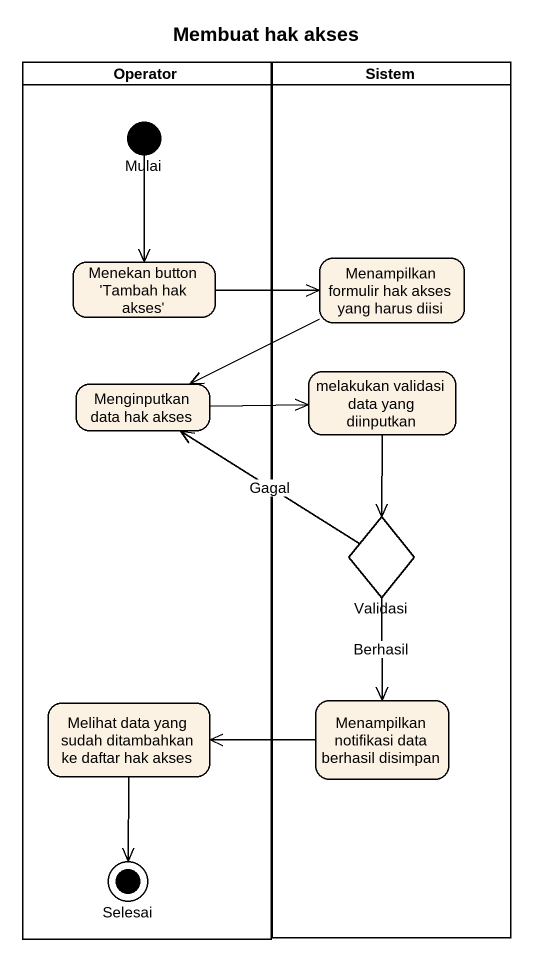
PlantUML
@startuml
title Membuat hak akses
hide empty description
state Operator <<partition>> {
  state Mulai <<start>>
  state "Menekan button 'Tambah hak akses'" as Menekan_button_Tambah_hak
  state "Menginputkan data hak akses" as Menginputkan_data_hak_akses
  state "Melihat data yang sudah ditambahkan ke daftar hak akses" as Melihat_data_yang_sudah
  state Selesai <<end>>
}
state Sistem <<partition>> {
  state "Menampilkan formulir hak akses yang harus diisi" as Menampilkan_formulir_hak
  state "melakukan validasi data yang diinputkan" as melakukan_validasi_data
  state Validasi <<choice>>
  state "Menampilkan notifikasi data berhasil disimpan" as Menampilkan_notifikasi_data
}
Mulai --> Menekan_button_Tambah_hak
Menekan_button_Tambah_hak -right-> Menampilkan_formulir_hak
Menampilkan_formulir_hak -left-> Menginputkan_data_hak_akses
Menginputkan_data_hak_akses -right-> melakukan_validasi_data
melakukan_validasi_data --> Validasi
Validasi -up-> Menginputkan_data_hak_akses : Gagal
Validasi --> Menampilkan_notifikasi_data : Berhasil
Melihat_data_yang_sudah --> Selesai
Menampilkan_notifikasi_data -left-> Melihat_data_yang_sudah
@enduml
